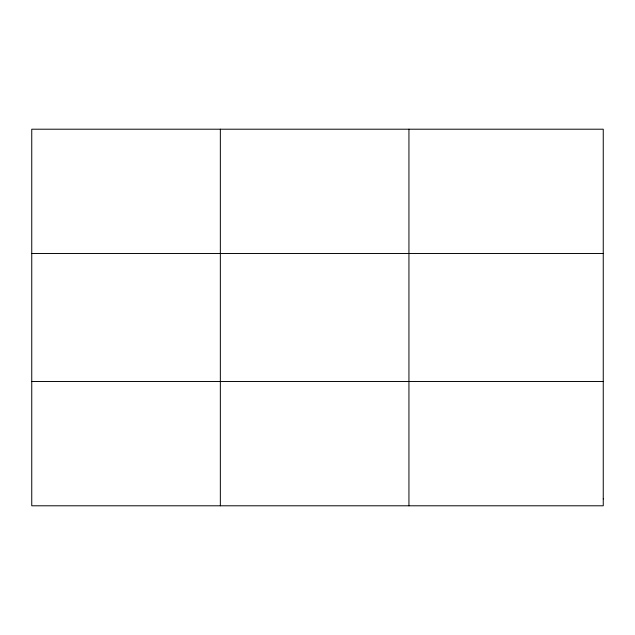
<?xml version="1.0" encoding="UTF-8"?>
<svg xmlns="http://www.w3.org/2000/svg" width="635" height="635" viewBox="0 0 635 635"><rect width="100%" height="100%" fill="white"/><g stroke="black" fill="none" stroke-linecap="round" stroke-linejoin="round"><path stroke-width="0.95" d="M220.345 129.207L220.345 505.793M408.94 129.207L408.94 505.793M31.75 253.476L603.25 253.476M31.75 381.524L603.25 381.524M603.25 498.896L603.25 505.793L31.75 505.793L31.75 129.207L603.25 129.207L603.25 498.896"/></g></svg>
